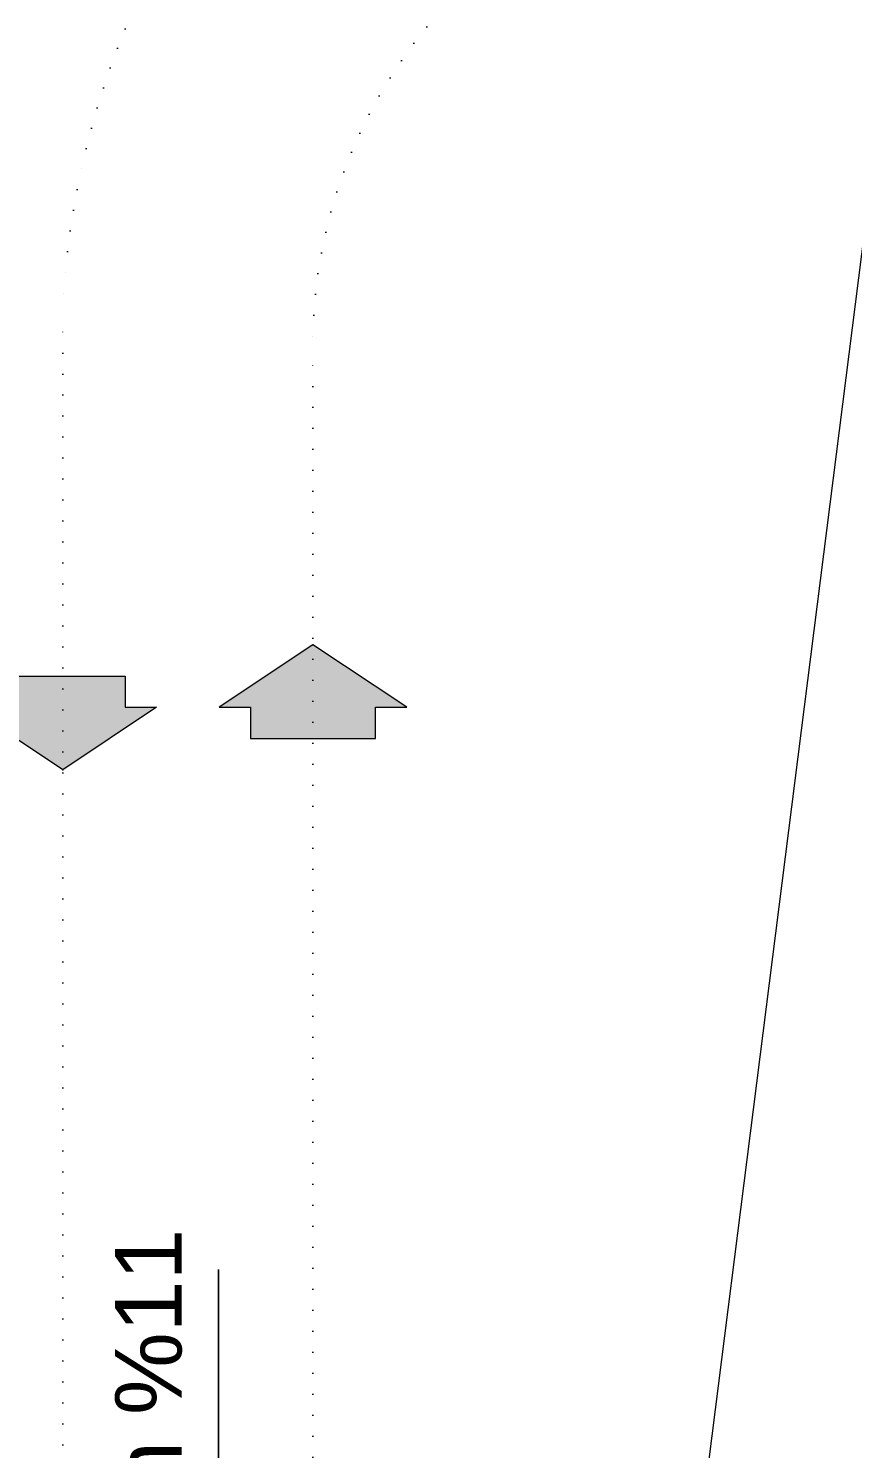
# Model space of a CAD drawing. Header units: metres. Extents: x -13621 to 152406, y -16073 to 22221.
# Drawn here: x 354 to 849, y 3317 to 4170 of the extents above; entities that cross this region are included whole.
import ezdxf
from ezdxf.enums import TextEntityAlignment as Align

# ---------------------------------------------------------------- set-up
doc = ezdxf.new("R2010")
doc.units = ezdxf.units.M
doc.header["$LTSCALE"] = 100
doc.header["$MEASUREMENT"] = 0
doc.linetypes.add('DOT2', pattern=[0.125, 0, -0.125])
doc.layers.get('0').update_dxf_attribs({"color": 9, "lineweight": 9})
doc.layers.add('06D', color=9, linetype='Continuous', lineweight=9)
doc.layers.add('21', color=9, linetype='Continuous', lineweight=9)
doc.styles.add('Arial', font='arial.ttf', dxfattribs={"height": 2.5})
doc.styles.add('MuuM_TEXT-ITALIC', font='ARIALNI.TTF')

# ---------------------------------------------------------------- blocks, each defined once
blk = doc.blocks.new('0_slopearrow')
at = {"const_width": 0.05}
blk.add_lwpolyline([(11.206, 0), (-3.794, 0), (-0.999, 1.614)], dxfattribs=at)
at = {"style": 'Arial'}
blk.add_attdef('EGIM', text='', height=2, dxfattribs=at).set_placement((0, 0.5), align=Align.BOTTOM_LEFT)
at = {"style": 'MuuM_TEXT-ITALIC'}
blk.add_attdef('SLOPE', text='', height=2, dxfattribs=at).set_placement((0, -0.5), align=Align.TOP_LEFT)
blk = doc.blocks.new('0_arrow1')
blk.add_hatch(color=254).paths.add_polyline_path([(0, 0), (-22.5, -15), (-15, -15), (-15, -22.5), (15, -22.5), (15, -15), (22.5, -15)])
at = {"linetype": 'ByBlock', "lineweight": -2}
blk.add_lwpolyline([(15, -22.5), (-15, -22.5), (-15, -15), (-22.5, -15), (0, 0), (22.5, -15), (15, -15)], close=True, dxfattribs=at)
blk.add_point((0, 0))
blk = doc.blocks.new('2.bod.Mimari')
at = {"layer": '06D'}
blk.add_lwpolyline([(657.5, -6150), (860, -4550), (860, -4550), (940, -4550), (940, -3830), (860, -3830, 0.323914), (40, -4550), (241.23, -6150)], format="xyb", dxfattribs=at)
at = {"layer": '06D', "linetype": 'DOT2'}
for points in [[(375, -5889.88), (375, -4630, -0.369385), (825, -4150), (8420, -4150)], [(525, -5909.88), (525, -4650, -0.414214), (825, -4350), (8520, -4350)]]:
    blk.add_lwpolyline(points, format="xyb", dxfattribs=at)
at = {"layer": '06D', "xscale": -2.5, "yscale": 2.5, "zscale": 2.5}
blk.add_blockref('0_arrow1', (525, -4830.22), dxfattribs=at)
at = {"layer": '06D', "xscale": 2.5, "yscale": 2.5, "zscale": 2.5, "rotation": 180}
blk.add_blockref('0_arrow1', (375, -4905.22), dxfattribs=at)
at = {"layer": '21'}
ref = blk.add_blockref('0_slopearrow', (468.37, -5429.12), dxfattribs=dict(at, xscale=20, yscale=20, zscale=20, rotation=90))
ref.add_attrib('EGIM', 'eğim %11', dxfattribs={"layer": '0', "height": 40, "rotation": 90, "style": 'Arial'}).set_placement((458.37, -5429.12), align=Align.BOTTOM_LEFT)

msp = doc.modelspace()

# ---------------------------------------------------------------- block references
msp.add_blockref('2.bod.Mimari', (0, 8630))

doc.saveas('drawing.dxf')
